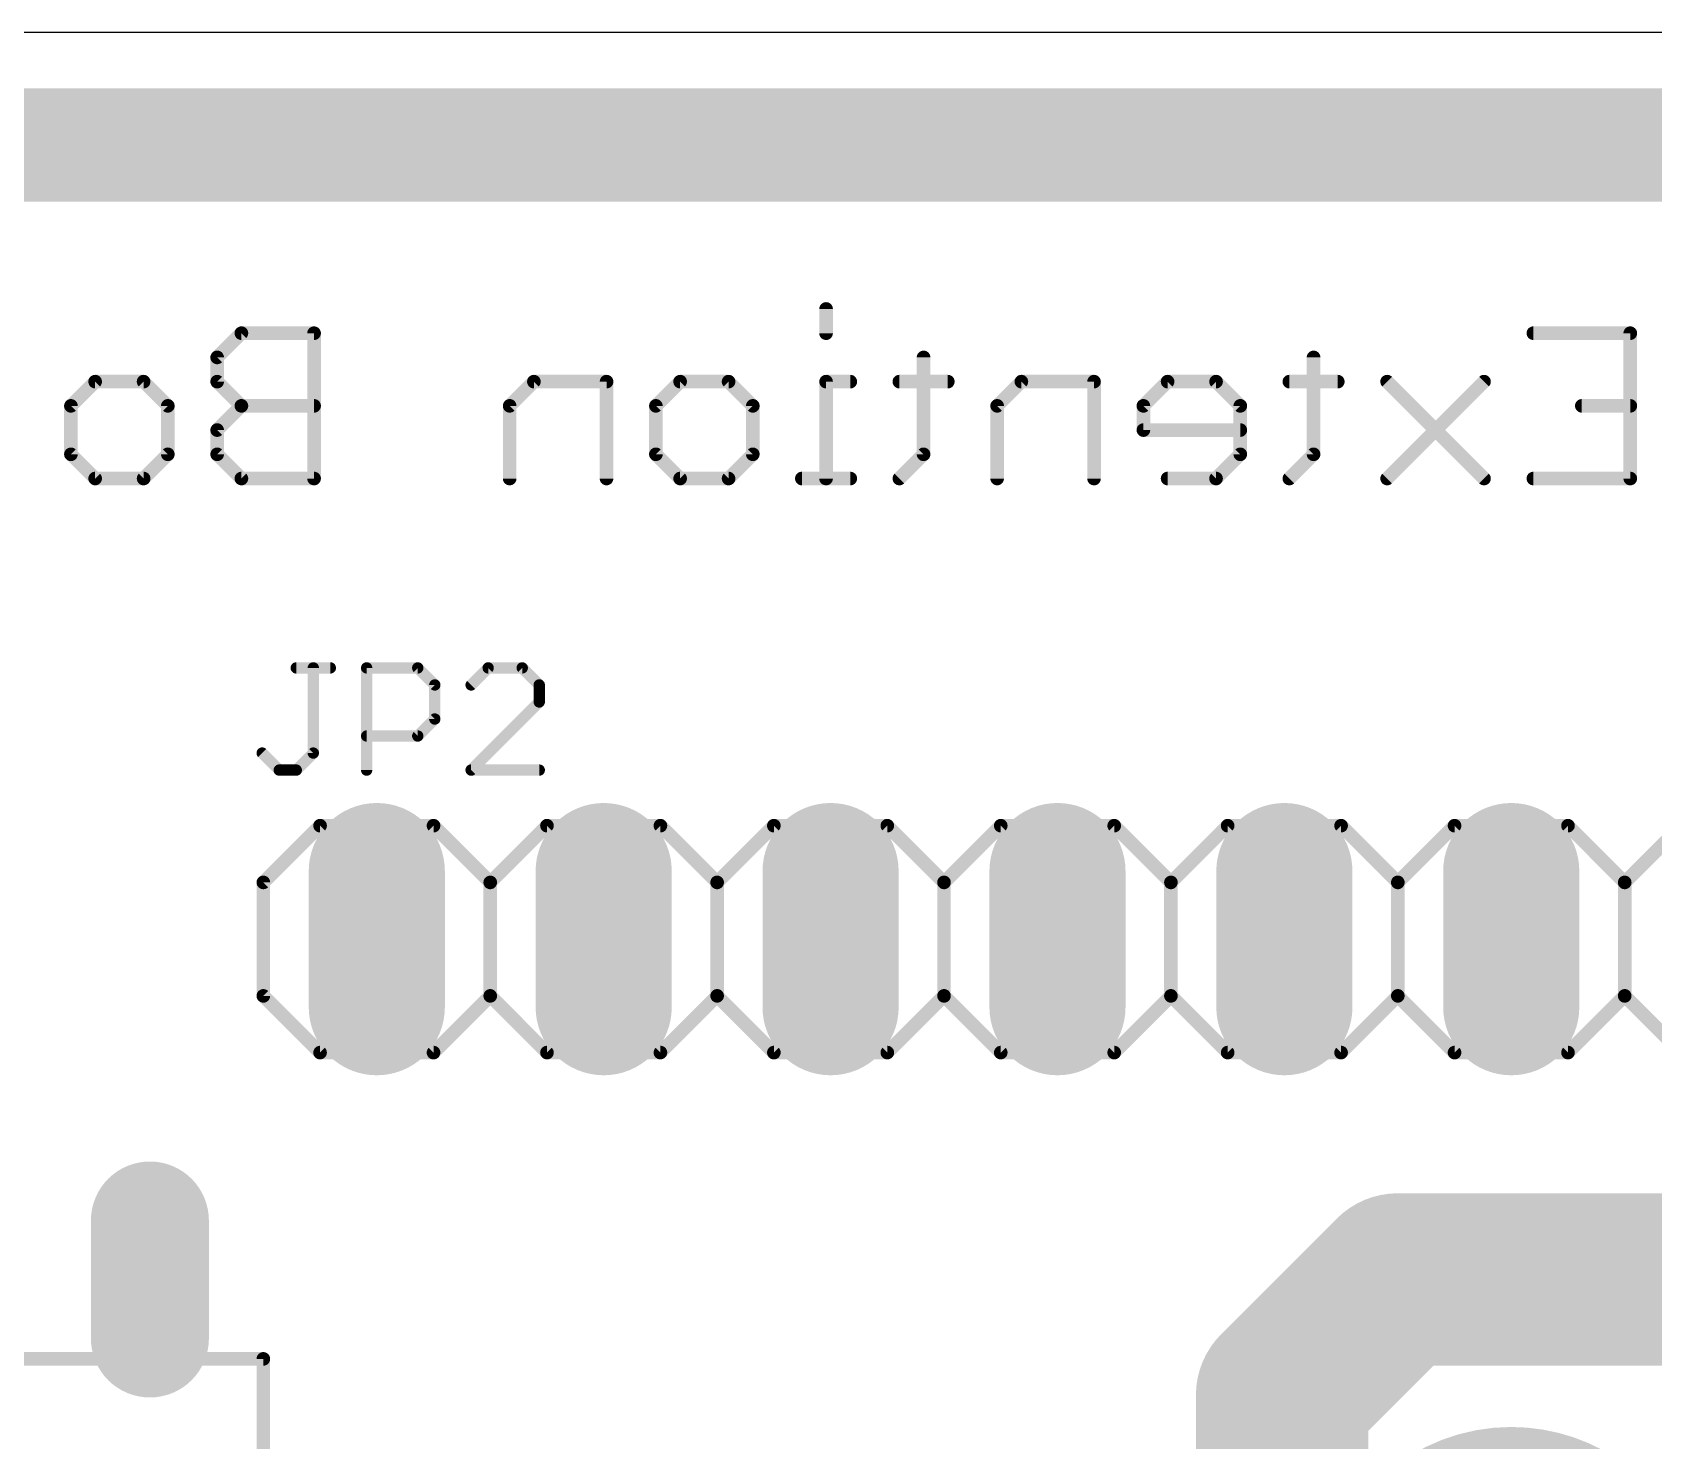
# Model space of a CAD drawing. Extents: x -1 to 60.6, y -1.3 to 45.7.
# Drawn here: x 20.27 to 38.42, y 29.95 to 45.71 of the extents above; entities that cross this region are included whole.
import ezdxf

# ---------------------------------------------------------------- set-up
doc = ezdxf.new("R2010")
doc.units = 0
for name, color, linetype in [('16', 175, 'CONTINUOUS'), ('17', 82, 'CONTINUOUS'), ('20', 7, 'CONTINUOUS'), ('21', 253, 'CONTINUOUS'), ('25', 253, 'CONTINUOUS'), ('51', 253, 'CONTINUOUS')]:
    doc.layers.add(name, color=color, linetype=linetype)

# ---------------------------------------------------------------- blocks, each defined once
blk = doc.blocks.new('LONGP100')
at = {"const_width": 1}
blk.add_lwpolyline([(-0.5, 0), (0.5, 0)], dxfattribs=at)
at = {"const_width": 0.5}
for points in [[(-0.5, 0.25, 1), (-0.5, -0.25)], [(0.5, -0.25, 1), (0.5, 0.25)]]:
    blk.add_lwpolyline(points, format="xyb", dxfattribs=at)
blk = doc.blocks.new('RECT')
blk.add_solid([(-0.5, -0.5), (0.5, -0.5), (-0.5, 0.5), (0.5, 0.5)])

msp = doc.modelspace()

# ---------------------------------------------------------------- linework, layer by layer
at = {"layer": '16'}
for points, const_width in [([(57.15, 44.45), (1.27, 44.45)], 1.27), ([(29.1596, 42.6144), (29.1596, 42.3432)], 0.1524), ([(22.6143, 42.3432), (22.3432, 42.072)], 0.1524), ([(23.4278, 42.3432), (22.6143, 42.3432)], 0.1524), ([(23.4278, 40.7162), (23.4278, 42.3432)], 0.1524), ([(37.0776, 42.3432), (38.1622, 42.3432)], 0.1524), ([(38.1622, 42.3432), (38.1622, 40.7162)], 0.1524), ([(22.3432, 42.072), (22.3432, 41.8009)], 0.1524), ([(30.251, 42.072), (30.251, 40.9874)], 0.1524), ([(34.6168, 42.072), (34.6168, 40.9874)], 0.1524), ([(20.706, 41.5297), (20.9772, 41.8009)], 0.1524), ([(20.9772, 41.8009), (21.5195, 41.8009)], 0.1524), ([(21.5195, 41.8009), (21.7907, 41.5297)], 0.1524), ([(22.3432, 41.8009), (22.6143, 41.5297)], 0.1524), ([(25.8887, 41.8009), (25.6175, 41.5297)], 0.1524), ([(26.7021, 41.8009), (25.8887, 41.8009)], 0.1524), ([(26.7021, 40.7162), (26.7021, 41.8009)], 0.1524), ([(27.2546, 41.5297), (27.5258, 41.8009)], 0.1524), ([(27.5258, 41.8009), (28.0681, 41.8009)], 0.1524), ([(28.0681, 41.8009), (28.3393, 41.5297)], 0.1524), ([(29.4307, 41.8009), (29.1596, 41.8009)], 0.1524), ([(29.1596, 41.8009), (29.1596, 40.7162)], 0.1524), ([(30.5222, 41.8009), (29.9798, 41.8009)], 0.1524), ([(31.3458, 41.8009), (31.0747, 41.5297)], 0.1524), ([(32.1593, 41.8009), (31.3458, 41.8009)], 0.1524), ([(32.1593, 40.7162), (32.1593, 41.8009)], 0.1524), ([(32.983, 41.8009), (32.7118, 41.5297)], 0.1524), ([(33.5253, 41.8009), (32.983, 41.8009)], 0.1524), ([(33.7965, 41.5297), (33.5253, 41.8009)], 0.1524), ([(34.8879, 41.8009), (34.3456, 41.8009)], 0.1524), ([(36.5251, 41.8009), (35.4404, 40.7162)], 0.1524), ([(36.5251, 40.7162), (35.4404, 41.8009)], 0.1524), ([(20.706, 40.9874), (20.706, 41.5297)], 0.1524), ([(21.7907, 41.5297), (21.7907, 40.9874)], 0.1524), ([(22.6143, 41.5297), (22.3432, 41.2585)], 0.1524), ([(23.4278, 41.5297), (22.6143, 41.5297)], 0.1524), ([(25.6175, 41.5297), (25.6175, 40.7162)], 0.1524), ([(27.2546, 40.9874), (27.2546, 41.5297)], 0.1524), ([(28.3393, 41.5297), (28.3393, 40.9874)], 0.1524), ([(31.0747, 41.5297), (31.0747, 40.7162)], 0.1524), ([(32.7118, 41.5297), (32.7118, 41.2585)], 0.1524), ([(33.7965, 40.9874), (33.7965, 41.5297)], 0.1524), ([(38.1622, 41.5297), (37.6199, 41.5297)], 0.1524), ([(22.3432, 41.2585), (22.3432, 40.9874)], 0.1524), ([(32.7118, 41.2585), (33.7965, 41.2585)], 0.1524), ([(20.9772, 40.7162), (20.706, 40.9874)], 0.1524), ([(21.7907, 40.9874), (21.5195, 40.7162)], 0.1524), ([(22.3432, 40.9874), (22.6143, 40.7162)], 0.1524), ([(27.5258, 40.7162), (27.2546, 40.9874)], 0.1524), ([(28.3393, 40.9874), (28.0681, 40.7162)], 0.1524), ([(30.251, 40.9874), (29.9798, 40.7162)], 0.1524), ([(33.5253, 40.7162), (33.7965, 40.9874)], 0.1524), ([(34.6168, 40.9874), (34.3456, 40.7162)], 0.1524), ([(21.5195, 40.7162), (20.9772, 40.7162)], 0.1524), ([(22.6143, 40.7162), (23.4278, 40.7162)], 0.1524), ([(28.0681, 40.7162), (27.5258, 40.7162)], 0.1524), ([(29.4307, 40.7162), (28.8884, 40.7162)], 0.1524), ([(32.983, 40.7162), (33.5253, 40.7162)], 0.1524), ([(38.1622, 40.7162), (37.0776, 40.7162)], 0.1524), ([(34.265, 30.455), (35.56, 31.75)], 1.9304), ([(35.56, 31.75), (50.8, 31.75)], 1.9304), ([(34.265, 21.5689), (34.265, 30.455)], 1.9304)]:
    msp.add_lwpolyline(points, dxfattribs=dict(at, const_width=const_width))
for points, const_width in [([(29.1977, 42.6144, 1), (29.1215, 42.6144)], 0.0762), ([(22.6143, 42.3813, 1), (22.6143, 42.3051)], 0.0762), ([(22.6413, 42.3162, 1), (22.5874, 42.3701)], 0.0762), ([(23.4659, 42.3432, 1), (23.3897, 42.3432)], 0.0762), ([(23.4278, 42.3051, 1), (23.4278, 42.3813)], 0.0762), ([(29.1215, 42.3432, 1), (29.1977, 42.3432)], 0.0762), ([(37.0776, 42.3813, 1), (37.0776, 42.3051)], 0.0762), ([(38.2003, 42.3432, 1), (38.1241, 42.3432)], 0.0762), ([(38.1622, 42.3051, 1), (38.1622, 42.3813)], 0.0762), ([(22.3162, 42.099, 1), (22.3701, 42.0451)], 0.0762), ([(22.3813, 42.072, 1), (22.3051, 42.072)], 0.0762), ([(30.2891, 42.072, 1), (30.2129, 42.072)], 0.0762), ([(34.6549, 42.072, 1), (34.5787, 42.072)], 0.0762), ([(20.9772, 41.839, 1), (20.9772, 41.7628)], 0.0762), ([(21.0041, 41.7739, 1), (20.9502, 41.8278)], 0.0762), ([(21.5465, 41.8278, 1), (21.4926, 41.7739)], 0.0762), ([(21.5195, 41.7628, 1), (21.5195, 41.839)], 0.0762), ([(22.3701, 41.8278, 1), (22.3162, 41.7739)], 0.0762), ([(22.3051, 41.8009, 1), (22.3813, 41.8009)], 0.0762), ([(25.8887, 41.839, 1), (25.8887, 41.7628)], 0.0762), ([(25.9156, 41.7739, 1), (25.8617, 41.8278)], 0.0762), ([(26.7402, 41.8009, 1), (26.664, 41.8009)], 0.0762), ([(26.7021, 41.7628, 1), (26.7021, 41.839)], 0.0762), ([(27.5258, 41.839, 1), (27.5258, 41.7628)], 0.0762), ([(27.5527, 41.7739, 1), (27.4989, 41.8278)], 0.0762), ([(28.0951, 41.8278, 1), (28.0412, 41.7739)], 0.0762), ([(28.0681, 41.7628, 1), (28.0681, 41.839)], 0.0762), ([(29.1596, 41.839, 1), (29.1596, 41.7628)], 0.0762), ([(29.1977, 41.8009, 1), (29.1215, 41.8009)], 0.0762), ([(29.4307, 41.7628, 1), (29.4307, 41.839)], 0.0762), ([(29.9798, 41.839, 1), (29.9798, 41.7628)], 0.0762), ([(30.5222, 41.7628, 1), (30.5222, 41.839)], 0.0762), ([(31.3458, 41.839, 1), (31.3458, 41.7628)], 0.0762), ([(31.3728, 41.7739, 1), (31.3189, 41.8278)], 0.0762), ([(32.1974, 41.8009, 1), (32.1212, 41.8009)], 0.0762), ([(32.1593, 41.7628, 1), (32.1593, 41.839)], 0.0762), ([(32.983, 41.839, 1), (32.983, 41.7628)], 0.0762), ([(33.0099, 41.7739, 1), (32.9561, 41.8278)], 0.0762), ([(33.5523, 41.8278, 1), (33.4984, 41.7739)], 0.0762), ([(33.5253, 41.7628, 1), (33.5253, 41.839)], 0.0762), ([(34.3456, 41.839, 1), (34.3456, 41.7628)], 0.0762), ([(34.8879, 41.7628, 1), (34.8879, 41.839)], 0.0762), ([(35.4674, 41.8278, 1), (35.4135, 41.7739)], 0.0762), ([(36.552, 41.7739, 1), (36.4981, 41.8278)], 0.0762), ([(20.7441, 41.5297, 1), (20.6679, 41.5297)], 0.0762), ([(20.6791, 41.5566, 1), (20.733, 41.5028)], 0.0762), ([(21.8288, 41.5297, 1), (21.7526, 41.5297)], 0.0762), ([(21.7637, 41.5028, 1), (21.8176, 41.5566)], 0.0762), ([(22.6143, 41.5678, 1), (22.6143, 41.4916)], 0.0762), ([(22.6413, 41.5028, 1), (22.5874, 41.5566)], 0.0762), ([(22.5874, 41.5028, 1), (22.6413, 41.5566)], 0.0762), ([(23.4278, 41.4916, 1), (23.4278, 41.5678)], 0.0762), ([(25.6556, 41.5297, 1), (25.5794, 41.5297)], 0.0762), ([(25.5905, 41.5566, 1), (25.6444, 41.5028)], 0.0762), ([(27.2927, 41.5297, 1), (27.2165, 41.5297)], 0.0762), ([(27.2277, 41.5566, 1), (27.2816, 41.5028)], 0.0762), ([(28.3774, 41.5297, 1), (28.3012, 41.5297)], 0.0762), ([(28.3124, 41.5028, 1), (28.3662, 41.5566)], 0.0762), ([(31.1128, 41.5297, 1), (31.0366, 41.5297)], 0.0762), ([(31.0477, 41.5566, 1), (31.1016, 41.5028)], 0.0762), ([(32.7499, 41.5297, 1), (32.6737, 41.5297)], 0.0762), ([(32.6849, 41.5566, 1), (32.7388, 41.5028)], 0.0762), ([(33.8346, 41.5297, 1), (33.7584, 41.5297)], 0.0762), ([(33.7695, 41.5028, 1), (33.8234, 41.5566)], 0.0762), ([(37.6199, 41.5678, 1), (37.6199, 41.4916)], 0.0762), ([(38.1622, 41.4916, 1), (38.1622, 41.5678)], 0.0762), ([(22.3162, 41.2855, 1), (22.3701, 41.2316)], 0.0762), ([(22.3813, 41.2585, 1), (22.3051, 41.2585)], 0.0762), ([(32.7118, 41.2966, 1), (32.7118, 41.2204)], 0.0762), ([(32.6737, 41.2585, 1), (32.7499, 41.2585)], 0.0762), ([(33.7965, 41.2204, 1), (33.7965, 41.2966)], 0.0762), ([(20.733, 41.0143, 1), (20.6791, 40.9604)], 0.0762), ([(20.6679, 40.9874, 1), (20.7441, 40.9874)], 0.0762), ([(21.7526, 40.9874, 1), (21.8288, 40.9874)], 0.0762), ([(21.8176, 40.9604, 1), (21.7637, 41.0143)], 0.0762), ([(22.3701, 41.0143, 1), (22.3162, 40.9604)], 0.0762), ([(22.3051, 40.9874, 1), (22.3813, 40.9874)], 0.0762), ([(27.2816, 41.0143, 1), (27.2277, 40.9604)], 0.0762), ([(27.2165, 40.9874, 1), (27.2927, 40.9874)], 0.0762), ([(28.3012, 40.9874, 1), (28.3774, 40.9874)], 0.0762), ([(28.3662, 40.9604, 1), (28.3124, 41.0143)], 0.0762), ([(30.2129, 40.9874, 1), (30.2891, 40.9874)], 0.0762), ([(30.278, 40.9604, 1), (30.2241, 41.0143)], 0.0762), ([(33.7584, 40.9874, 1), (33.8346, 40.9874)], 0.0762), ([(33.8234, 40.9604, 1), (33.7695, 41.0143)], 0.0762), ([(34.5787, 40.9874, 1), (34.6549, 40.9874)], 0.0762), ([(34.6437, 40.9604, 1), (34.5898, 41.0143)], 0.0762), ([(20.9772, 40.7543, 1), (20.9772, 40.6781)], 0.0762), ([(20.9502, 40.6893, 1), (21.0041, 40.7431)], 0.0762), ([(21.4926, 40.7431, 1), (21.5465, 40.6893)], 0.0762), ([(21.5195, 40.6781, 1), (21.5195, 40.7543)], 0.0762), ([(22.6143, 40.7543, 1), (22.6143, 40.6781)], 0.0762), ([(22.5874, 40.6893, 1), (22.6413, 40.7431)], 0.0762), ([(23.3897, 40.7162, 1), (23.4659, 40.7162)], 0.0762), ([(23.4278, 40.6781, 1), (23.4278, 40.7543)], 0.0762), ([(25.5794, 40.7162, 1), (25.6556, 40.7162)], 0.0762), ([(26.664, 40.7162, 1), (26.7402, 40.7162)], 0.0762), ([(27.5258, 40.7543, 1), (27.5258, 40.6781)], 0.0762), ([(27.4989, 40.6893, 1), (27.5527, 40.7431)], 0.0762), ([(28.0412, 40.7431, 1), (28.0951, 40.6893)], 0.0762), ([(28.0681, 40.6781, 1), (28.0681, 40.7543)], 0.0762), ([(28.8884, 40.7543, 1), (28.8884, 40.6781)], 0.0762), ([(29.1215, 40.7162, 1), (29.1977, 40.7162)], 0.0762), ([(29.4307, 40.6781, 1), (29.4307, 40.7543)], 0.0762), ([(29.9529, 40.7431, 1), (30.0068, 40.6893)], 0.0762), ([(31.0366, 40.7162, 1), (31.1128, 40.7162)], 0.0762), ([(32.1212, 40.7162, 1), (32.1974, 40.7162)], 0.0762), ([(32.983, 40.7543, 1), (32.983, 40.6781)], 0.0762), ([(33.4984, 40.7431, 1), (33.5523, 40.6893)], 0.0762), ([(33.5253, 40.6781, 1), (33.5253, 40.7543)], 0.0762), ([(34.3187, 40.7431, 1), (34.3725, 40.6893)], 0.0762), ([(35.4135, 40.7431, 1), (35.4674, 40.6893)], 0.0762), ([(36.4981, 40.6893, 1), (36.552, 40.7431)], 0.0762), ([(37.0776, 40.7543, 1), (37.0776, 40.6781)], 0.0762), ([(38.1241, 40.7162, 1), (38.2003, 40.7162)], 0.0762), ([(38.1622, 40.6781, 1), (38.1622, 40.7543)], 0.0762), ([(35.56, 32.2326, 1), (35.56, 31.2674)], 0.9652), ([(35.9012, 31.4088, 1), (35.2188, 32.0912)], 0.9652), ([(34.7476, 30.455, 1), (33.7824, 30.455)], 0.9652), ([(33.9238, 30.7962, 1), (34.6062, 30.1138)], 0.9652)]:
    msp.add_lwpolyline(points, format="xyb", dxfattribs=dict(at, const_width=const_width))
at = {"layer": '20'}
msp.add_line((60.63, 45.71), (0, 45.71), dxfattribs=at)
at = {"layer": '21', "const_width": 0.1524}
for points in [[(23.495, 36.83), (22.86, 36.195)], [(23.495, 36.83), (24.765, 36.83)], [(24.765, 36.83), (25.4, 36.195)], [(25.4, 36.195), (26.035, 36.83)], [(26.035, 36.83), (27.305, 36.83)], [(27.305, 36.83), (27.94, 36.195)], [(27.94, 36.195), (28.575, 36.83)], [(28.575, 36.83), (29.845, 36.83)], [(29.845, 36.83), (30.48, 36.195)], [(31.115, 36.83), (30.48, 36.195)], [(31.115, 36.83), (32.385, 36.83)], [(32.385, 36.83), (33.02, 36.195)], [(33.02, 36.195), (33.655, 36.83)], [(33.655, 36.83), (34.925, 36.83)], [(34.925, 36.83), (35.56, 36.195)], [(35.56, 36.195), (36.195, 36.83)], [(36.195, 36.83), (37.465, 36.83)], [(37.465, 36.83), (38.1, 36.195)], [(38.735, 36.83), (38.1, 36.195)], [(22.86, 36.195), (22.86, 34.925)], [(25.4, 36.195), (25.4, 34.925)], [(27.94, 36.195), (27.94, 34.925)], [(30.48, 36.195), (30.48, 34.925)], [(33.02, 36.195), (33.02, 34.925)], [(35.56, 36.195), (35.56, 34.925)], [(38.1, 36.195), (38.1, 34.925)], [(22.86, 34.925), (23.495, 34.29)], [(25.4, 34.925), (24.765, 34.29)], [(26.035, 34.29), (25.4, 34.925)], [(27.94, 34.925), (27.305, 34.29)], [(28.575, 34.29), (27.94, 34.925)], [(30.48, 34.925), (29.845, 34.29)], [(30.48, 34.925), (31.115, 34.29)], [(33.02, 34.925), (32.385, 34.29)], [(33.655, 34.29), (33.02, 34.925)], [(35.56, 34.925), (34.925, 34.29)], [(36.195, 34.29), (35.56, 34.925)], [(38.1, 34.925), (37.465, 34.29)], [(38.1, 34.925), (38.735, 34.29)], [(24.765, 34.29), (23.495, 34.29)], [(27.305, 34.29), (26.035, 34.29)], [(29.845, 34.29), (28.575, 34.29)], [(32.385, 34.29), (31.115, 34.29)], [(34.925, 34.29), (33.655, 34.29)], [(37.465, 34.29), (36.195, 34.29)], [(22.86, 30.861), (2.54, 30.861)], [(22.86, 30.861), (22.86, 25.019)]]:
    msp.add_lwpolyline(points, dxfattribs=at)
at = {"layer": '21', "const_width": 0.0762}
for points in [[(23.495, 36.8681, 1), (23.495, 36.7919)], [(23.5219, 36.8031, 1), (23.4681, 36.8569)], [(24.7919, 36.8569, 1), (24.7381, 36.8031)], [(24.765, 36.7919, 1), (24.765, 36.8681)], [(26.035, 36.8681, 1), (26.035, 36.7919)], [(26.0619, 36.8031, 1), (26.0081, 36.8569)], [(27.3319, 36.8569, 1), (27.2781, 36.8031)], [(27.305, 36.7919, 1), (27.305, 36.8681)], [(28.575, 36.8681, 1), (28.575, 36.7919)], [(28.6019, 36.8031, 1), (28.5481, 36.8569)], [(29.8719, 36.8569, 1), (29.8181, 36.8031)], [(29.845, 36.7919, 1), (29.845, 36.8681)], [(31.115, 36.8681, 1), (31.115, 36.7919)], [(31.1419, 36.8031, 1), (31.0881, 36.8569)], [(32.4119, 36.8569, 1), (32.3581, 36.8031)], [(32.385, 36.7919, 1), (32.385, 36.8681)], [(33.655, 36.8681, 1), (33.655, 36.7919)], [(33.6819, 36.8031, 1), (33.6281, 36.8569)], [(34.9519, 36.8569, 1), (34.8981, 36.8031)], [(34.925, 36.7919, 1), (34.925, 36.8681)], [(36.195, 36.8681, 1), (36.195, 36.7919)], [(36.2219, 36.8031, 1), (36.1681, 36.8569)], [(37.4919, 36.8569, 1), (37.4381, 36.8031)], [(37.465, 36.7919, 1), (37.465, 36.8681)], [(22.8981, 36.195, 1), (22.8219, 36.195)], [(22.8331, 36.2219, 1), (22.8869, 36.1681)], [(25.4381, 36.195, 1), (25.3619, 36.195)], [(25.3731, 36.2219, 1), (25.4269, 36.1681)], [(25.3731, 36.1681, 1), (25.4269, 36.2219)], [(27.9781, 36.195, 1), (27.9019, 36.195)], [(27.9131, 36.2219, 1), (27.9669, 36.1681)], [(27.9131, 36.1681, 1), (27.9669, 36.2219)], [(30.5181, 36.195, 1), (30.4419, 36.195)], [(30.4531, 36.2219, 1), (30.5069, 36.1681)], [(30.4531, 36.1681, 1), (30.5069, 36.2219)], [(33.0581, 36.195, 1), (32.9819, 36.195)], [(32.9931, 36.2219, 1), (33.0469, 36.1681)], [(32.9931, 36.1681, 1), (33.0469, 36.2219)], [(35.5981, 36.195, 1), (35.5219, 36.195)], [(35.5331, 36.2219, 1), (35.5869, 36.1681)], [(35.5331, 36.1681, 1), (35.5869, 36.2219)], [(38.1381, 36.195, 1), (38.0619, 36.195)], [(38.0731, 36.2219, 1), (38.1269, 36.1681)], [(38.0731, 36.1681, 1), (38.1269, 36.2219)], [(22.8219, 34.925, 1), (22.8981, 34.925)], [(22.8869, 34.9519, 1), (22.8331, 34.8981)], [(25.3619, 34.925, 1), (25.4381, 34.925)], [(25.4269, 34.9519, 1), (25.3731, 34.8981)], [(25.4269, 34.8981, 1), (25.3731, 34.9519)], [(27.9019, 34.925, 1), (27.9781, 34.925)], [(27.9669, 34.9519, 1), (27.9131, 34.8981)], [(27.9669, 34.8981, 1), (27.9131, 34.9519)], [(30.4419, 34.925, 1), (30.5181, 34.925)], [(30.5069, 34.9519, 1), (30.4531, 34.8981)], [(30.5069, 34.8981, 1), (30.4531, 34.9519)], [(32.9819, 34.925, 1), (33.0581, 34.925)], [(33.0469, 34.9519, 1), (32.9931, 34.8981)], [(33.0469, 34.8981, 1), (32.9931, 34.9519)], [(35.5219, 34.925, 1), (35.5981, 34.925)], [(35.5869, 34.9519, 1), (35.5331, 34.8981)], [(35.5869, 34.8981, 1), (35.5331, 34.9519)], [(38.0619, 34.925, 1), (38.1381, 34.925)], [(38.1269, 34.9519, 1), (38.0731, 34.8981)], [(38.1269, 34.8981, 1), (38.0731, 34.9519)], [(23.495, 34.3281, 1), (23.495, 34.2519)], [(23.4681, 34.2631, 1), (23.5219, 34.3169)], [(24.7381, 34.3169, 1), (24.7919, 34.2631)], [(24.765, 34.2519, 1), (24.765, 34.3281)], [(26.035, 34.3281, 1), (26.035, 34.2519)], [(26.0081, 34.2631, 1), (26.0619, 34.3169)], [(27.2781, 34.3169, 1), (27.3319, 34.2631)], [(27.305, 34.2519, 1), (27.305, 34.3281)], [(28.575, 34.3281, 1), (28.575, 34.2519)], [(28.5481, 34.2631, 1), (28.6019, 34.3169)], [(29.8181, 34.3169, 1), (29.8719, 34.2631)], [(29.845, 34.2519, 1), (29.845, 34.3281)], [(31.115, 34.3281, 1), (31.115, 34.2519)], [(31.0881, 34.2631, 1), (31.1419, 34.3169)], [(32.3581, 34.3169, 1), (32.4119, 34.2631)], [(32.385, 34.2519, 1), (32.385, 34.3281)], [(33.655, 34.3281, 1), (33.655, 34.2519)], [(33.6281, 34.2631, 1), (33.6819, 34.3169)], [(34.8981, 34.3169, 1), (34.9519, 34.2631)], [(34.925, 34.2519, 1), (34.925, 34.3281)], [(36.195, 34.3281, 1), (36.195, 34.2519)], [(36.1681, 34.2631, 1), (36.2219, 34.3169)], [(37.4381, 34.3169, 1), (37.4919, 34.2631)], [(37.465, 34.2519, 1), (37.465, 34.3281)], [(22.8981, 30.861, 1), (22.8219, 30.861)], [(22.86, 30.8229, 1), (22.86, 30.8991)]]:
    msp.add_lwpolyline(points, format="xyb", dxfattribs=at)
at = {"layer": '25', "const_width": 0.127}
for points in [[(23.2286, 38.5963), (23.61, 38.5963)], [(23.4193, 37.643), (23.4193, 38.5963)], [(24.0167, 37.4523), (24.0167, 38.5963)], [(24.0167, 38.5963), (24.5887, 38.5963)], [(24.5887, 38.5963), (24.7793, 38.4056)], [(25.3768, 38.5963), (25.1861, 38.4056)], [(25.7581, 38.5963), (25.3768, 38.5963)], [(25.9487, 38.4056), (25.7581, 38.5963)], [(24.7793, 38.4056), (24.7793, 38.0243)], [(25.9487, 38.215), (25.9487, 38.4056)], [(25.1861, 37.4523), (25.9487, 38.215)], [(24.7793, 38.0243), (24.5887, 37.8336)], [(24.5887, 37.8336), (24.0167, 37.8336)], [(22.8473, 37.643), (23.038, 37.4523)], [(23.2286, 37.4523), (23.4193, 37.643)], [(23.038, 37.4523), (23.2286, 37.4523)], [(25.9487, 37.4523), (25.1861, 37.4523)]]:
    msp.add_lwpolyline(points, dxfattribs=at)
at = {"layer": '25', "const_width": 0.0635}
for points in [[(23.2286, 38.628, 1), (23.2286, 38.5645)], [(23.451, 38.5963, 1), (23.3875, 38.5963)], [(23.61, 38.5645, 1), (23.61, 38.628)], [(24.0484, 38.5963, 1), (23.9849, 38.5963)], [(24.0167, 38.628, 1), (24.0167, 38.5645)], [(24.6111, 38.6187, 1), (24.5662, 38.5738)], [(24.5887, 38.5645, 1), (24.5887, 38.628)], [(25.3768, 38.628, 1), (25.3768, 38.5645)], [(25.3992, 38.5738, 1), (25.3543, 38.6187)], [(25.7805, 38.6187, 1), (25.7356, 38.5738)], [(25.7581, 38.5645, 1), (25.7581, 38.628)], [(24.8111, 38.4056, 1), (24.7476, 38.4056)], [(24.7569, 38.3832, 1), (24.8018, 38.4281)], [(25.1636, 38.4281, 1), (25.2085, 38.3832)], [(25.9805, 38.4056, 1), (25.917, 38.4056)], [(25.9263, 38.3832, 1), (25.9712, 38.4281)], [(25.917, 38.215, 1), (25.9805, 38.215)], [(25.9712, 38.1925, 1), (25.9263, 38.2374)], [(24.7476, 38.0243, 1), (24.8111, 38.0243)], [(24.8018, 38.0018, 1), (24.7569, 38.0467)], [(24.0167, 37.8654, 1), (24.0167, 37.8019)], [(24.5662, 37.8561, 1), (24.6111, 37.8112)], [(24.5887, 37.8019, 1), (24.5887, 37.8654)], [(22.8698, 37.6654, 1), (22.8248, 37.6205)], [(23.3875, 37.643, 1), (23.451, 37.643)], [(23.4417, 37.6205, 1), (23.3968, 37.6654)], [(23.038, 37.4841, 1), (23.038, 37.4205)], [(23.0155, 37.4298, 1), (23.0604, 37.4748)], [(23.2062, 37.4748, 1), (23.2511, 37.4298)], [(23.2286, 37.4205, 1), (23.2286, 37.4841)], [(23.9849, 37.4523, 1), (24.0484, 37.4523)], [(25.1636, 37.4748, 1), (25.2085, 37.4298)], [(25.1861, 37.4841, 1), (25.1861, 37.4205)], [(25.9487, 37.4205, 1), (25.9487, 37.4841)]]:
    msp.add_lwpolyline(points, format="xyb", dxfattribs=at)
at = {"layer": '51'}
for points, const_width in [([(36.83, 29.972, 0.1388), (35.765, 29.6706)], 0.254), ([(37.7934, 29.7291, 0.1241), (36.83, 29.972)], 0.254), ([(36.83, 30.0355, 1), (36.83, 29.9085)], 0.127), ([(36.83, 29.9085, 1), (36.83, 30.0355)], 0.127)]:
    msp.add_lwpolyline(points, format="xyb", dxfattribs=dict(at, const_width=const_width))

# ---------------------------------------------------------------- block references
at = {"layer": '17', "rotation": 90}
for p, xscale, yscale in [((24.13, 35.56), 1.524, 1.524), ((24.13, 35.56), 1.524, 1.524), ((26.67, 35.56), 1.524, 1.524), ((26.67, 35.56), 1.524, 1.524), ((29.21, 35.56), 1.524, 1.524), ((29.21, 35.56), 1.524, 1.524), ((31.75, 35.56), 1.524, 1.524), ((31.75, 35.56), 1.524, 1.524), ((34.29, 35.56), 1.524, 1.524), ((34.29, 35.56), 1.524, 1.524), ((36.83, 35.56), 1.524, 1.524), ((36.83, 35.56), 1.524, 1.524), ((21.59, 31.75), 1.3208, 1.3208), ((21.59, 31.75), 1.3208, 1.3208)]:
    msp.add_blockref('LONGP100', p, dxfattribs=dict(at, xscale=xscale, yscale=yscale))
at = {"layer": '51', "xscale": 0.508, "yscale": 0.508}
for p in [(24.13, 35.56), (26.67, 35.56), (29.21, 35.56), (31.75, 35.56), (34.29, 35.56), (36.83, 35.56)]:
    msp.add_blockref('RECT', p, dxfattribs=at)

doc.saveas('drawing.dxf')
